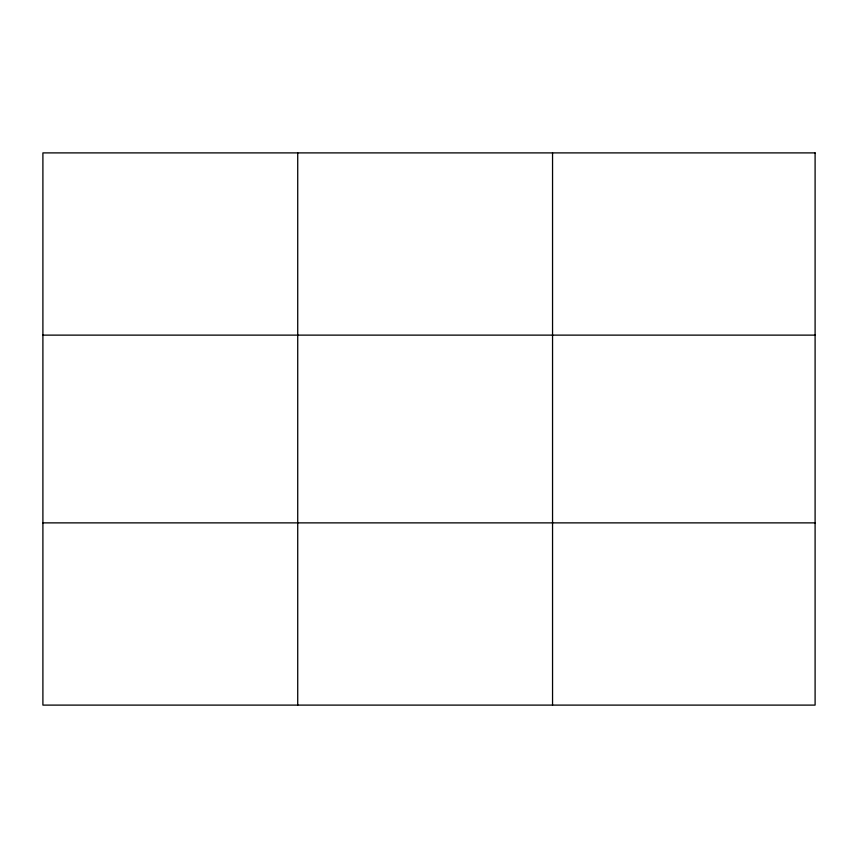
<?xml version="1.0" encoding="UTF-8"?>
<svg xmlns="http://www.w3.org/2000/svg" width="858" height="858" viewBox="0 0 858 858"><rect width="100%" height="100%" fill="white"/><g stroke="black" fill="none" stroke-linecap="round" stroke-linejoin="round"><path stroke-width="1.29" d="M297.726 152.896L297.726 705.104M552.552 152.896L552.552 705.104M42.9 335.124L815.1 335.124M42.9 522.876L815.1 522.876M815.1 152.896L815.1 705.104L42.9 705.104L42.9 152.896L815.1 152.896"/></g></svg>
